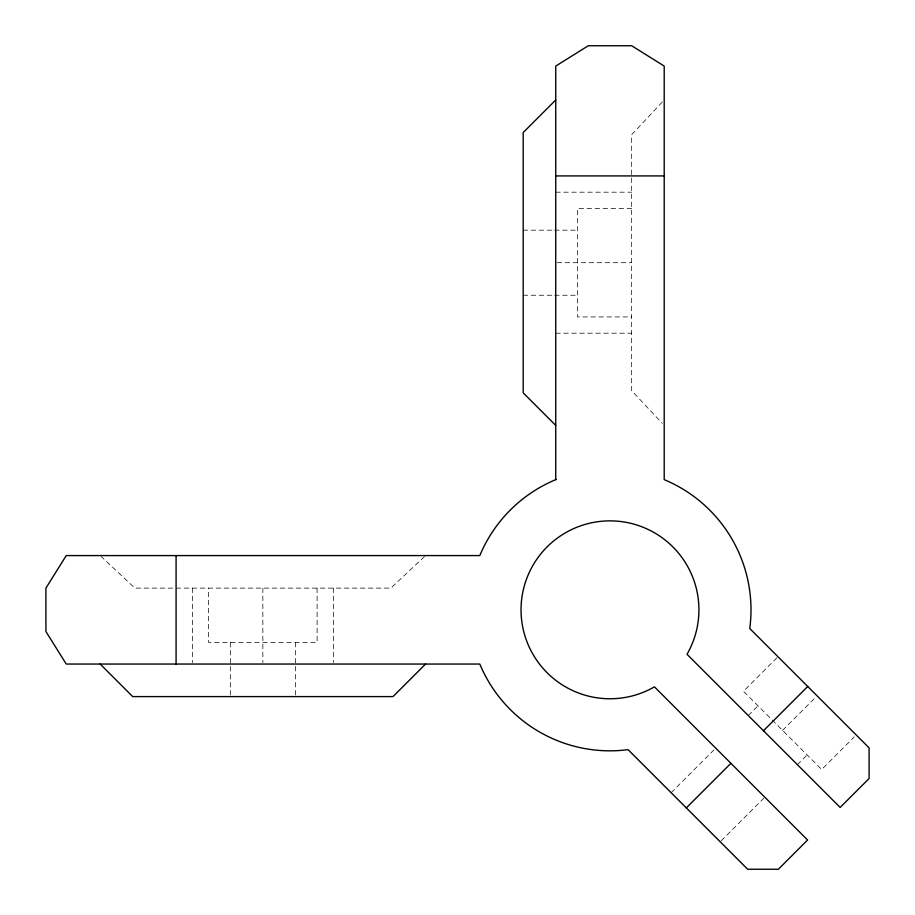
<?xml version="1.0" encoding="UTF-8"?>
<svg xmlns="http://www.w3.org/2000/svg" width="915" height="915" viewBox="0 0 915 915"><rect width="100%" height="100%" fill="white"/><g stroke="black" fill="none" stroke-linecap="round" stroke-linejoin="round"><path stroke-width="0.69" stroke-dasharray="4.58 3.43" d="M662.3 102.034L631.67 134.699L631.67 390.694L662.3 423.359M776.984 657.713L743.449 691.248L821.693 769.481L854.233 736.941M671.141 792.71L714.741 749.111M748.287 715.564L758.02 705.82M782.565 730.364L815.116 697.825M721.214 840.805L763.831 798.2M797.377 764.654L807.11 754.909M424.549 556.526L390.865 588.116L134.86 588.116L101.176 556.526M555.737 192.184L631.67 192.184M631.67 208.46L577.434 208.46L577.434 316.933L631.67 316.933M523.197 230.157L553.175 230.157M554.593 230.157L577.434 230.157M557.144 262.697L631.67 262.697M523.197 295.236L553.175 295.236M554.593 295.236L577.434 295.236M555.737 333.209L631.67 333.209M333.369 588.116L333.369 662.643M317.093 588.116L317.093 642.353L208.62 642.353L208.62 588.116M295.408 642.353L295.408 696.589M262.857 588.116L262.857 662.643M230.317 642.353L230.317 696.589M192.356 588.116L192.356 662.643"/><path stroke-width="1.37" d="M555.737 99.987L523.197 132.526L523.197 392.867L555.737 425.406M425.567 664.05L393.027 696.589L132.698 696.589L100.147 664.05M686.319 807.888L730.913 763.304M763.465 730.742L807.728 686.49M555.737 479.643L555.737 66.074L588.276 45.75L631.67 45.75L664.21 66.074L664.21 479.643A141.013 141.013 0 0 1 749.751 628.514L869.09 747.852L869.09 778.528L840.164 807.442L687.005 654.282A88.949 88.949 0 0 0 625.425 522.213A88.949 88.949 0 0 0 522.385 625.254A88.949 88.949 0 0 0 654.454 686.845L807.613 840.004L778.368 869.25L747.681 869.25L628.09 749.66A141.013 141.013 0 0 1 479.803 664.05L66.246 664.05L45.91 631.51L45.91 588.116L66.246 555.577L479.803 555.577A141.013 141.013 0 0 1 555.737 479.643L556.286 479.414M555.737 175.92L664.21 175.92M176.08 555.577L176.08 664.05"/></g></svg>
